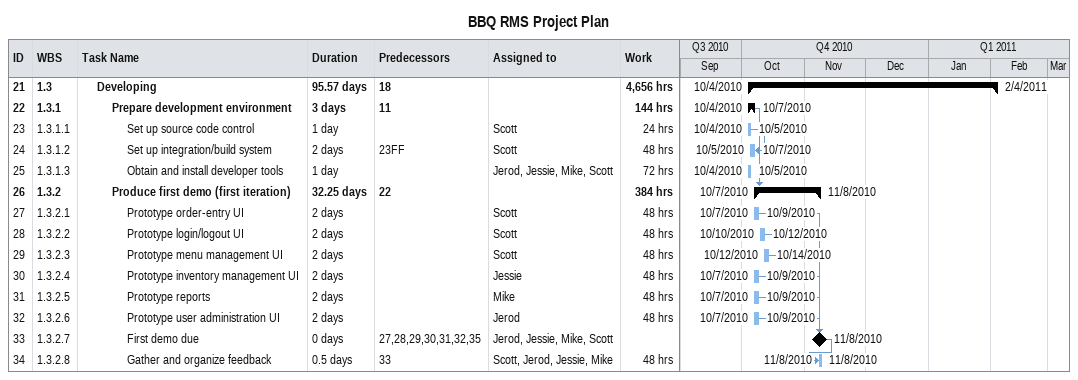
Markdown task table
BBQ RMS Project Plan

| ID | WBS | Task | Duration | Start | Finish | Predecessors | Resources | Work (h) |
|---|---|---|---|---|---|---|---|---|
| 21 | 1.3 | **Developing** | 95.57d | 2010-10-04 | 2011-02-04 | 18 |  | 4656 |
| 22 | 1.3.1 | **Prepare development environment** | 3d | 2010-10-04 | 2010-10-07 | 11 |  | 144 |
| 23 | 1.3.1.1 | Set up source code control | 1d | 2010-10-04 | 2010-10-05 |  | Scott | 24 |
| 24 | 1.3.1.2 | Set up integration/build system | 2d | 2010-10-05 | 2010-10-07 | 23FF | Scott | 48 |
| 25 | 1.3.1.3 | Obtain and install developer tools | 1d | 2010-10-04 | 2010-10-05 |  | Jerod, Jessie, Mike, Scott | 72 |
| 26 | 1.3.2 | **Produce first demo (first iteration)** | 32.25d | 2010-10-07 | 2010-11-08 | 22 |  | 384 |
| 27 | 1.3.2.1 | Prototype order-entry UI | 2d | 2010-10-07 | 2010-10-09 |  | Scott | 48 |
| 28 | 1.3.2.2 | Prototype login/logout UI | 2d | 2010-10-10 | 2010-10-12 |  | Scott | 48 |
| 29 | 1.3.2.3 | Prototype menu management UI | 2d | 2010-10-12 | 2010-10-14 |  | Scott | 48 |
| 30 | 1.3.2.4 | Prototype inventory management UI | 2d | 2010-10-07 | 2010-10-09 |  | Jessie | 48 |
| 31 | 1.3.2.5 | Prototype reports | 2d | 2010-10-07 | 2010-10-09 |  | Mike | 48 |
| 32 | 1.3.2.6 | Prototype user administration UI | 2d | 2010-10-07 | 2010-10-09 |  | Jerod | 48 |
| 33 | 1.3.2.7 | First demo due | 0d | 2010-11-08 | 2010-11-08 | 27, 28, 29, 30, 31, 32, 35 | Jerod, Jessie, Mike, Scott |  |
| 34 | 1.3.2.8 | Gather and organize feedback | 0.5d | 2010-11-08 | 2010-11-08 | 33 | Scott, Jerod, Jessie, Mike | 48 |
